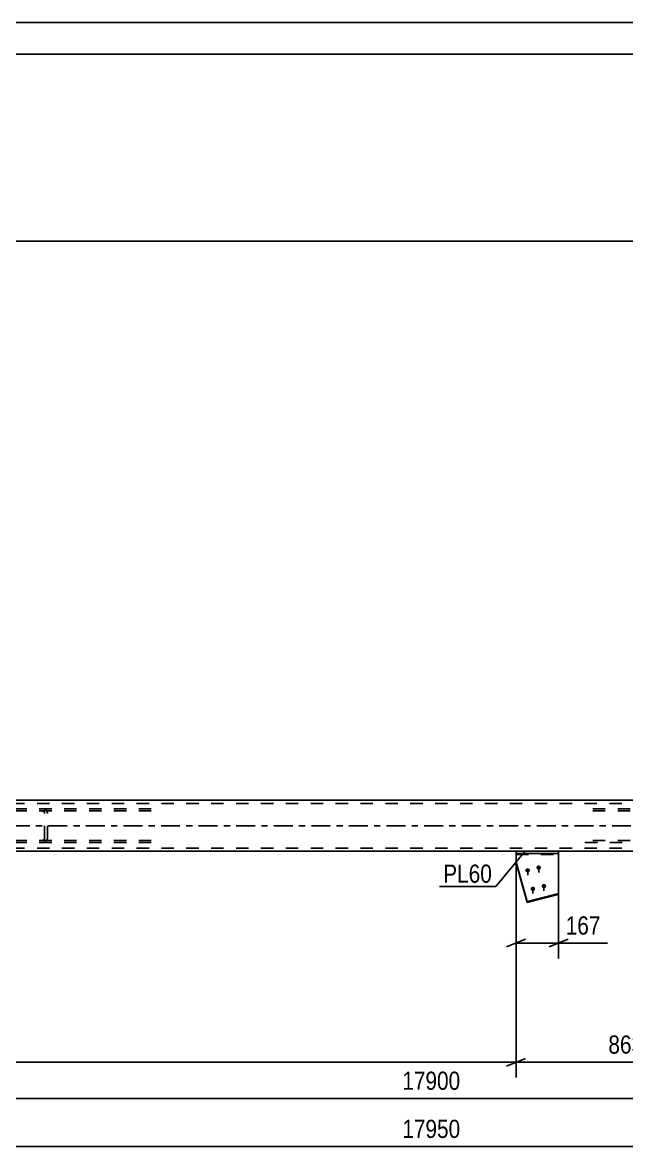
# Model space of a CAD drawing. Header units: millimetres. Extents: x -107 to 1082, y -577 to 264.
# Drawn here: x 270.5 to 365.6, y 86.5 to 263.5 of the extents above; entities that cross this region are included whole.
import ezdxf

# ---------------------------------------------------------------- set-up
doc = ezdxf.new("R2010")
doc.units = ezdxf.units.MM
doc.linetypes.add('DXK_LINE_DOT2', pattern=[3.9198, 1.9599, -1.9599])
doc.linetypes.add('DXK_LINE_DOT3', pattern=[5.9187, 2.979, -0.9799, 0.9799, -0.9799])
doc.styles.add('Arial Narrow', font='ARIALN.TTF', dxfattribs={"height": 0.2})

# ---------------------------------------------------------------- blocks, each defined once
blk = doc.blocks.new('Unknown-389677451-1162')
at = {"color": 5, "linetype": 'Continuous'}
for p, q in [((1081.77, 263.53), (-107.23, 263.53)), ((1076.77, 258.53), (-102.23, 258.53))]:
    blk.add_line(p, q, dxfattribs=at)
blk = doc.blocks.new('Part-389677451-1936 - 1931')
at = {"color": 7, "linetype": 'DXK_LINE_DOT2'}
for p, q in [((267.44, 139.46), (267.42, 139.43)), ((267.42, 139.43), (267.42, 134.58)), ((267.72, 139.59), (267.44, 139.46)), ((267.62, 139), (267.65, 139.13)), ((267.62, 135), (267.62, 139)), ((268.06, 139.64), (267.72, 139.59)), ((267.89, 139.3), (268.06, 139.32)), ((290.78, 139.64), (268.06, 139.64)), ((290.78, 139.32), (268.06, 139.32)), ((273.88, 139.59), (273.54, 139.64)), ((273.54, 139.32), (273.71, 139.3)), ((273.95, 139.13), (273.98, 139)), ((273.98, 135), (273.98, 139)), ((274.42, 139), (274.35, 139.25)), ((274.42, 135), (274.42, 139)), ((267.42, 134.58), (267.44, 134.55)), ((267.65, 134.88), (267.62, 135)), ((268.06, 134.68), (267.89, 134.71)), ((290.78, 134.68), (268.06, 134.68)), ((273.71, 134.71), (273.54, 134.68)), ((273.98, 135), (273.95, 134.88)), ((274.35, 134.76), (274.42, 135)), ((267.44, 134.55), (267.72, 134.41)), ((267.72, 134.41), (268.06, 134.36)), ((290.78, 134.36), (268.06, 134.36)), ((273.54, 134.36), (273.88, 134.41))]:
    blk.add_line(p, q, dxfattribs=at)
for centre, radius, start, end in [((267.99, 138.91), 0.4, 104.588, 147.6416), ((273.61, 138.91), 0.4, 32.3584, 75.412), ((273.68, 138.82), 0.801, 32.3584, 75.412), ((267.99, 135.1), 0.4, 212.3584, 255.412), ((273.61, 135.1), 0.4, 284.588, 327.6416), ((273.68, 135.19), 0.801, 284.588, 327.6416)]:
    blk.add_arc(centre, radius, start, end, dxfattribs=at)
blk = doc.blocks.new('Part-389677451-2266 - 1931')
at = {"color": 2, "linetype": 'Continuous'}
for p, q in [((348.24, 133), (348.24, 132.6)), ((354.93, 133), (348.24, 133)), ((354.93, 132.6), (354.93, 133)), ((348.24, 132.6), (354.93, 132.6))]:
    blk.add_line(p, q, dxfattribs=at)
blk = doc.blocks.new('Part-389677451-1939 - 1931')
at = {"color": 7, "linetype": 'DXK_LINE_DOT2'}
for p, q in [((381.88, 139.64), (359.09, 139.64)), ((381.88, 139.32), (359.09, 139.32)), ((375.58, 139.25), (375.51, 139)), ((375.51, 135), (375.51, 139)), ((375.95, 139), (375.98, 139.13)), ((375.95, 135), (375.95, 139)), ((376.39, 139.64), (376.05, 139.59)), ((376.22, 139.3), (376.39, 139.32)), ((381.88, 139.64), (382.14, 139.61)), ((381.88, 139.32), (382.05, 139.3)), ((382.05, 139.3), (382.14, 139.26)), ((382.14, 134.4), (382.14, 139.61)), ((381.88, 134.68), (359.09, 134.68)), ((375.51, 135), (375.58, 134.76)), ((375.98, 134.88), (375.95, 135)), ((376.39, 134.68), (376.22, 134.71)), ((382.05, 134.71), (381.88, 134.68)), ((382.14, 134.75), (382.05, 134.71)), ((359.09, 134.36), (381.88, 134.36)), ((376.05, 134.41), (376.39, 134.36)), ((381.88, 134.36), (382.14, 134.4))]:
    blk.add_line(p, q, dxfattribs=at)
for centre, radius, start, end in [((376.25, 138.82), 0.802, 104.5547, 147.5896), ((376.32, 138.91), 0.401, 104.5547, 147.5896), ((376.25, 135.19), 0.802, 212.4104, 255.4453), ((376.32, 135.1), 0.401, 212.4104, 255.4453)]:
    blk.add_arc(centre, radius, start, end, dxfattribs=at)
blk = doc.blocks.new('Part-389677451-2152 - 1931')
at = {"color": 7, "linetype": 'DXK_LINE_DOT2'}
for p, q in [((354.93, 132.62), (348.24, 132.62)), ((348.24, 132.62), (348.24, 132.6)), ((348.24, 132.6), (348.24, 132.62)), ((348.24, 132.46), (354.93, 132.46)), ((354.93, 132.62), (354.93, 132.6)), ((354.93, 132.6), (354.93, 132.62))]:
    blk.add_line(p, q, dxfattribs=at)
at = {"color": 2, "linetype": 'Continuous'}
for p, q in [((348.24, 131.09), (348.24, 132.6)), ((348.24, 131.26), (349.99, 125.08)), ((349.99, 124.92), (348.24, 131.09)), ((354.93, 126.16), (354.93, 132.6)), ((349.99, 125.08), (354.93, 126.32)), ((349.99, 124.92), (354.93, 126.16)), ((349.99, 125.08), (349.99, 124.92))]:
    blk.add_line(p, q, dxfattribs=at)
blk = doc.blocks.new('Part-389677451-2111 - 1931')
at = {"color": 7, "linetype": 'DXK_LINE_DOT2'}
for p, q in [((639.28, 140.52), (14.14, 140.52)), ((639.28, 133.48), (14.14, 133.48)), ((354.93, 133), (348.24, 133))]:
    blk.add_line(p, q, dxfattribs=at)
at = {"color": 2, "linetype": 'Continuous'}
for p, q in [((382.78, 141), (146.78, 141)), ((348.24, 133), (181.31, 133)), ((382.78, 133), (354.93, 133))]:
    blk.add_line(p, q, dxfattribs=at)
at = {"color": 7, "linetype": 'DXK_LINE_DOT3'}
blk.add_line((14.14, 137), (639.28, 137), dxfattribs=at)
blk = doc.blocks.new('Bolt-389677451-2224 - 1931')
at = {"linetype": 'Continuous'}
for points in [[(350.06, 129.62), (349.98, 129.63), (349.91, 129.65), (349.85, 129.69), (349.79, 129.74), (349.75, 129.79), (349.72, 129.86), (349.7, 129.93), (349.7, 130), (349.72, 130.07), (349.75, 130.13), (349.79, 130.19), (349.85, 130.24), (349.91, 130.27), (349.98, 130.29), (350.06, 130.3), (350.13, 130.29), (350.2, 130.27), (350.27, 130.24), (350.33, 130.19), (350.37, 130.13), (350.4, 130.07), (350.42, 130), (350.42, 129.93), (350.4, 129.86), (350.37, 129.79), (350.33, 129.74), (350.27, 129.69), (350.2, 129.65), (350.13, 129.63)], [(351.8, 130.06), (351.72, 130.07), (351.65, 130.09), (351.59, 130.12), (351.53, 130.17), (351.49, 130.23), (351.45, 130.29), (351.44, 130.36), (351.44, 130.43), (351.45, 130.5), (351.49, 130.57), (351.53, 130.62), (351.59, 130.67), (351.65, 130.71), (351.72, 130.73), (351.8, 130.74), (351.87, 130.73), (351.94, 130.71), (352.01, 130.67), (352.06, 130.62), (352.11, 130.57), (352.14, 130.5), (352.16, 130.43), (352.16, 130.36), (352.14, 130.29), (352.11, 130.23), (352.06, 130.17), (352.01, 130.12), (351.94, 130.09), (351.87, 130.07)], [(352.62, 127.15), (352.55, 127.16), (352.47, 127.18), (352.41, 127.22), (352.35, 127.26), (352.31, 127.32), (352.28, 127.39), (352.26, 127.46), (352.26, 127.53), (352.28, 127.6), (352.31, 127.66), (352.35, 127.72), (352.41, 127.76), (352.47, 127.8), (352.55, 127.82), (352.62, 127.83), (352.69, 127.82), (352.77, 127.8), (352.83, 127.76), (352.89, 127.72), (352.93, 127.66), (352.96, 127.6), (352.98, 127.53), (352.98, 127.46), (352.96, 127.39), (352.93, 127.32), (352.89, 127.26), (352.83, 127.22), (352.77, 127.18), (352.69, 127.16)], [(350.88, 126.72), (350.81, 126.73), (350.73, 126.75), (350.67, 126.78), (350.61, 126.83), (350.57, 126.89), (350.54, 126.95), (350.52, 127.02), (350.52, 127.09), (350.54, 127.16), (350.57, 127.23), (350.61, 127.28), (350.67, 127.33), (350.73, 127.37), (350.81, 127.39), (350.88, 127.39), (350.96, 127.39), (351.03, 127.37), (351.09, 127.33), (351.15, 127.28), (351.19, 127.23), (351.22, 127.16), (351.24, 127.09), (351.24, 127.02), (351.22, 126.95), (351.19, 126.89), (351.15, 126.83), (351.09, 126.78), (351.03, 126.75), (350.96, 126.73)]]:
    blk.add_hatch(color=1, dxfattribs=at).paths.add_polyline_path(points)
at = {"color": 1, "linetype": 'Continuous'}
for p, q in [((350.06, 130.24), (350.06, 129.21)), ((351.8, 130.67), (351.8, 129.64)), ((352.62, 127.76), (352.62, 126.74)), ((350.88, 127.33), (350.88, 126.3))]:
    blk.add_line(p, q, dxfattribs=at)
blk = doc.blocks.new('StraightDimension-389677451-14548 - 1931')
at = {"color": 7, "linetype": 'Continuous'}
blk.add_line((1.24, 94.04), (668.53, 94.04), dxfattribs=at)
at = {"color": 0}
blk.add_wipeout([(340.05, 94.79), (340.05, 98.99), (329.71, 98.99), (329.71, 94.79)], dxfattribs=at)
at = {"color": 3, "style": 'Arial Narrow'}
blk.add_text('17900', height=2.863, dxfattribs=at).set_placement((330.31, 95.39))
blk = doc.blocks.new('StraightDimension-389677451-14916 - 1931')
at = {"color": 7, "linetype": 'Continuous'}
blk.add_line((142.78, 229.06), (382.78, 229.06), dxfattribs=at)
blk = doc.blocks.new('StraightDimension-389677451-14973 - 1931')
at = {"color": 7, "linetype": 'Continuous'}
blk.add_line((0.24, 86.46), (669.53, 86.46), dxfattribs=at)
at = {"color": 0}
blk.add_wipeout([(340.05, 87.21), (340.05, 91.41), (329.71, 91.41), (329.71, 87.21)], dxfattribs=at)
at = {"color": 3, "style": 'Arial Narrow'}
blk.add_text('17950', height=2.863, dxfattribs=at).set_placement((330.31, 87.81))
blk = doc.blocks.new('StraightDimension-389677451-15219 - 1931')
at = {"color": 7, "linetype": 'Continuous'}
for p, q in [((348.24, 131.61), (348.24, 116.1)), ((354.93, 131.6), (354.93, 116.1)), ((346.74, 117.9), (349.74, 119.1)), ((356.43, 119.1), (353.43, 117.9)), ((348.24, 118.5), (354.93, 118.5))]:
    blk.add_line(p, q, dxfattribs=at)
at = {"color": 0}
blk.add_wipeout([(362.14, 119.25), (362.14, 123.45), (355.45, 123.45), (355.45, 119.25)], dxfattribs=at)
at = {"color": 7, "linetype": 'Continuous'}
blk.add_line((354.93, 118.5), (362.66, 118.5), dxfattribs=at)
blk.add_line((354.93, 118.5), (362.66, 118.5), dxfattribs=at)
at = {"color": 3, "style": 'Arial Narrow'}
blk.add_text('167', height=2.863, dxfattribs=at).set_placement((356.05, 119.85))
blk = doc.blocks.new('StraightDimension-389677451-42682 - 1931')
at = {"color": 7, "linetype": 'Continuous'}
for p, q in [((348.24, 131.54), (348.24, 97.34)), ((382.78, 116.87), (382.78, 97.34)), ((349.74, 100.34), (346.74, 99.14)), ((348.24, 99.74), (382.78, 99.74)), ((381.28, 99.14), (384.28, 100.34))]:
    blk.add_line(p, q, dxfattribs=at)
at = {"color": 0}
blk.add_wipeout([(368.85, 100.49), (368.85, 104.69), (362.17, 104.69), (362.17, 100.49)], dxfattribs=at)
at = {"color": 3, "style": 'Arial Narrow'}
blk.add_text('863', height=2.863, dxfattribs=at).set_placement((362.77, 101.09))
blk = doc.blocks.new('StraightDimension-389677451-42683 - 1931')
at = {"color": 7, "linetype": 'Continuous'}
for p, q in [((174.62, 131.54), (174.62, 97.34)), ((348.24, 131.54), (348.24, 97.34)), ((176.12, 100.34), (173.12, 99.14)), ((174.62, 99.74), (348.24, 99.74)), ((346.74, 99.14), (349.74, 100.34))]:
    blk.add_line(p, q, dxfattribs=at)
at = {"color": 0}
blk.add_wipeout([(265.69, 100.49), (265.69, 104.69), (257.18, 104.69), (257.18, 100.49)], dxfattribs=at)
at = {"color": 3, "style": 'Arial Narrow'}
blk.add_text('4340', height=2.863, dxfattribs=at).set_placement((257.78, 101.09))
blk = doc.blocks.new('Mark-389677451-15364 - 1931')
at = {"color": 0}
blk.add_wipeout([(344.43, 128.01), (344.43, 131.01), (336.76, 131.01), (336.76, 128.01)], dxfattribs=at)
blk.add_wipeout([(344.43, 128.01), (344.43, 131.01), (336.76, 131.01), (336.76, 128.01)], dxfattribs=at)
at = {"color": 30, "linetype": 'Continuous'}
for p in [(349.59, 132.91), (336.16, 127.41)]:
    blk.add_line(p, (345.03, 127.41), dxfattribs=at)
at = {"color": 3, "style": 'Arial Narrow'}
blk.add_text('PL60', height=2.863, dxfattribs=at).set_placement((336.76, 128.01))

msp = doc.modelspace()

# ---------------------------------------------------------------- block references
for name in ['Unknown-389677451-1162', 'Part-389677451-2111 - 1931', 'Part-389677451-1936 - 1931', 'Part-389677451-1939 - 1931', 'Part-389677451-2266 - 1931', 'Part-389677451-2152 - 1931', 'Bolt-389677451-2224 - 1931']:
    msp.add_blockref(name, (0, 0))

# ---------------------------------------------------------------- next in the draw order: block references
for name in ['StraightDimension-389677451-14916 - 1931', 'StraightDimension-389677451-14548 - 1931']:
    msp.add_blockref(name, (0, 0))

# ---------------------------------------------------------------- next in the draw order: block references
msp.add_blockref('StraightDimension-389677451-14973 - 1931', (0, 0))

# ---------------------------------------------------------------- next in the draw order: block references
msp.add_blockref('StraightDimension-389677451-15219 - 1931', (0, 0))

# ---------------------------------------------------------------- next in the draw order: block references
msp.add_blockref('StraightDimension-389677451-42682 - 1931', (0, 0))

# ---------------------------------------------------------------- next in the draw order: block references
msp.add_blockref('StraightDimension-389677451-42683 - 1931', (0, 0))

# ---------------------------------------------------------------- next in the draw order: block references
msp.add_blockref('Mark-389677451-15364 - 1931', (0, 0))

doc.saveas('drawing.dxf')
